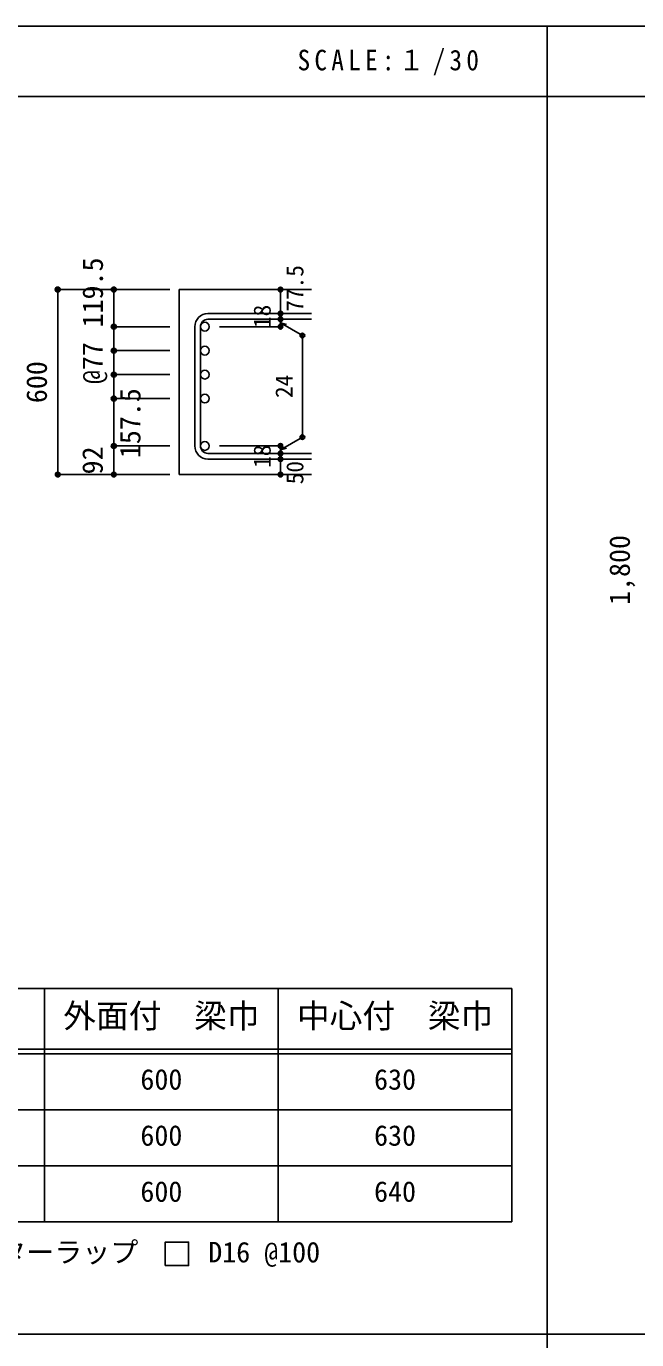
# Model space of a CAD drawing. Units: millimetres at full size, sheet at 1:30, with parts at other scales. Extents: x -5973 to 5954, y -4195 to 4201.
# Drawn here: x -2797 to -837, y -15 to 4201 of the extents above; entities that cross this region are included whole.
import ezdxf
from ezdxf.enums import TextEntityAlignment as Align

# ---------------------------------------------------------------- set-up
doc = ezdxf.new("R2010")
doc.units = ezdxf.units.MM
doc.header["$LTSCALE"] = 30
doc.header["$PDMODE"] = 32
doc.header["$PDSIZE"] = 15
for name, color, linetype in [('0-1_躯体線', 2, 'Continuous'), ('0-5_基礎梁筋', 7, 'Continuous'), ('0-6_スタラップ筋', 7, 'Continuous'), ('0-D_寸法', 4, 'Continuous'), ('6-7_文字', 7, 'Continuous'), ('6-E_枠', 7, 'Continuous'), ('F-0_枠', 6, 'Continuous')]:
    doc.layers.add(name, color=color, linetype=linetype)
doc.styles.add('ＭＳ ゴシック', font='')
doc.styles.get('ＭＳ ゴシック').set_extended_font_data('MS Gothic')

msp = doc.modelspace()

# ---------------------------------------------------------------- linework, layer by layer
at = {"layer": '0-1_躯体線'}
for p, q in [((-1880.8, 3356.03), (-2305.8, 3356.03)), ((-2305.8, 3356.03), (-2305.8, 2761.83)), ((-1880.8, 2761.83), (-2305.8, 2761.83))]:
    msp.add_line(p, q, dxfattribs=at)
at = {"layer": '0-5_基礎梁筋', "color": 3}
for centre in [(-2223.8, 3236.83), (-2223.8, 3159.83), (-2223.8, 3082.83), (-2223.8, 3005.83), (-2223.8, 2853.83)]:
    msp.add_circle(centre, 14, dxfattribs=at)
at = {"layer": '0-6_スタラップ筋'}
for p, q in [((-2213.8, 3278.83), (-1880.8, 3278.83)), ((-2213.8, 3260.83), (-1880.8, 3260.83)), ((-2255.8, 3236.83), (-2255.8, 2853.83)), ((-2237.8, 3236.83), (-2237.8, 2853.83)), ((-2213.8, 2829.83), (-1880.8, 2829.83)), ((-2213.8, 2811.83), (-1880.8, 2811.83))]:
    msp.add_line(p, q, dxfattribs=at)
for centre, radius, start, end in [((-2213.8, 3236.83), 42, 90, 180), ((-2213.8, 3236.83), 24, 90, 180), ((-2213.8, 2853.83), 42, 180, 270), ((-2213.8, 2853.83), 24, 180, 270)]:
    msp.add_arc(centre, radius, start, end, dxfattribs=at)
at = {"layer": '0-D_寸法'}
for p, q in [((-2695.8, 3356.03), (-2515.8, 3356.03)), ((-2695.8, 3356.03), (-2515.8, 3356.03)), ((-2695.8, 2761.83), (-2695.8, 3356.03)), ((-2515.8, 3356.03), (-2335.8, 3356.03)), ((-2515.8, 3356.03), (-2335.8, 3356.03)), ((-2515.8, 3104.83), (-2515.8, 3356.03)), ((-1980.8, 3278.83), (-1980.8, 3356.03)), ((-1980.8, 3356.03), (-1980.8, 3278.83)), ((-1980.8, 3260.83), (-1980.8, 3278.83)), ((-1980.8, 3260.83), (-1980.8, 3236.83)), ((-1980.8, 3248.83), (-1910.74, 3208.39)), ((-1980.8, 3248.83), (-1961.48, 3243.66)), ((-2515.8, 3236.83), (-2335.8, 3236.83)), ((-2515.8, 3236.83), (-2335.8, 3236.83)), ((-1980.8, 3236.83), (-2176.89, 3236.83)), ((-1910.74, 3208.39), (-1910.74, 2882.28)), ((-2515.8, 3159.83), (-2335.8, 3159.83)), ((-2515.8, 3159.83), (-2335.8, 3159.83)), ((-2515.8, 3104.83), (-2515.8, 2761.83)), ((-2515.8, 3082.83), (-2335.8, 3082.83)), ((-2515.8, 3082.83), (-2335.8, 3082.83)), ((-2515.8, 3005.83), (-2335.8, 3005.83)), ((-1980.8, 2841.83), (-1910.74, 2882.28)), ((-2515.8, 2853.83), (-2335.8, 2853.83)), ((-2515.8, 2797.87), (-2515.8, 2853.83)), ((-1980.8, 2853.83), (-2176.89, 2853.83)), ((-1980.8, 2829.83), (-1980.8, 2853.83)), ((-1980.8, 2841.83), (-1961.48, 2847.01)), ((-1980.8, 2811.83), (-1980.8, 2829.83)), ((-1980.8, 2761.83), (-1980.8, 2811.83)), ((-2695.8, 2761.83), (-2515.8, 2761.83)), ((-2515.8, 2761.83), (-2335.8, 2761.83))]:
    msp.add_line(p, q, dxfattribs=at)
for centre, radius in [((-2695.8, 3356.03), 8), ((-2695.8, 3356.03), 7.2), ((-2695.8, 3356.03), 6.4), ((-2695.8, 3356.03), 5.6), ((-2695.8, 3356.03), 4.8), ((-2695.8, 3356.03), 4), ((-2695.8, 3356.03), 3.2), ((-2695.8, 3356.03), 2.4), ((-2695.8, 3356.03), 1.6), ((-2695.8, 3356.03), 0.8), ((-2515.8, 3356.03), 8), ((-2515.8, 3356.03), 7.2), ((-2515.8, 3356.03), 6.4), ((-2515.8, 3356.03), 5.6), ((-2515.8, 3356.03), 4.8), ((-2515.8, 3356.03), 4), ((-2515.8, 3356.03), 3.2), ((-2515.8, 3356.03), 2.4), ((-2515.8, 3356.03), 1.6), ((-2515.8, 3356.03), 0.8), ((-1980.8, 3356.03), 4), ((-1980.8, 3356.03), 3.6), ((-1980.8, 3356.03), 3.2), ((-1980.8, 3356.03), 2.8), ((-1980.8, 3356.03), 2.4), ((-1980.8, 3356.03), 2), ((-1980.8, 3356.03), 1.6), ((-1980.8, 3356.03), 1.2), ((-1980.8, 3356.03), 0.8), ((-1980.8, 3356.03), 0.4), ((-1980.8, 3278.83), 4), ((-1980.8, 3260.83), 4), ((-1980.8, 3278.83), 3.6), ((-1980.8, 3260.83), 3.6), ((-1980.8, 3278.83), 3.2), ((-1980.8, 3260.83), 3.2), ((-1980.8, 3278.83), 2.8), ((-1980.8, 3260.83), 2.8), ((-1980.8, 3278.83), 2.4), ((-1980.8, 3260.83), 2.4), ((-1980.8, 3278.83), 2), ((-1980.8, 3260.83), 2), ((-1980.8, 3278.83), 1.6), ((-1980.8, 3260.83), 1.6), ((-1980.8, 3278.83), 1.2), ((-1980.8, 3260.83), 1.2), ((-1980.8, 3278.83), 0.8), ((-1980.8, 3260.83), 0.8), ((-1980.8, 3278.83), 0.4), ((-1980.8, 3260.83), 0.4), ((-2515.8, 3236.83), 8), ((-2515.8, 3236.83), 7.2), ((-2515.8, 3236.83), 6.4), ((-2515.8, 3236.83), 5.6), ((-2515.8, 3236.83), 4.8), ((-2515.8, 3236.83), 4), ((-2515.8, 3236.83), 3.2), ((-2515.8, 3236.83), 2.4), ((-2515.8, 3236.83), 1.6), ((-2515.8, 3236.83), 0.8), ((-1980.8, 3236.83), 4), ((-1980.8, 3236.83), 3.6), ((-1980.8, 3236.83), 3.2), ((-1980.8, 3236.83), 2.8), ((-1980.8, 3236.83), 2.4), ((-1980.8, 3236.83), 2), ((-1980.8, 3236.83), 1.6), ((-1980.8, 3236.83), 1.2), ((-1980.8, 3236.83), 0.8), ((-1980.8, 3236.83), 0.4), ((-1910.74, 3208.39), 4), ((-1910.74, 3208.39), 3.6), ((-1910.74, 3208.39), 3.2), ((-1910.74, 3208.39), 2.8), ((-1910.74, 3208.39), 2.4), ((-1910.74, 3208.39), 2), ((-1910.74, 3208.39), 1.6), ((-1910.74, 3208.39), 1.2), ((-1910.74, 3208.39), 0.8), ((-1910.74, 3208.39), 0.4), ((-2515.8, 3159.83), 8), ((-2515.8, 3159.83), 7.2), ((-2515.8, 3159.83), 6.4), ((-2515.8, 3159.83), 5.6), ((-2515.8, 3159.83), 4.8), ((-2515.8, 3159.83), 4), ((-2515.8, 3159.83), 3.2), ((-2515.8, 3159.83), 2.4), ((-2515.8, 3159.83), 1.6), ((-2515.8, 3159.83), 0.8), ((-2515.8, 3082.83), 8), ((-2515.8, 3082.83), 7.2), ((-2515.8, 3082.83), 6.4), ((-2515.8, 3082.83), 5.6), ((-2515.8, 3082.83), 4.8), ((-2515.8, 3082.83), 4), ((-2515.8, 3082.83), 3.2), ((-2515.8, 3082.83), 2.4), ((-2515.8, 3082.83), 1.6), ((-2515.8, 3082.83), 0.8), ((-2515.8, 3005.83), 8), ((-2515.8, 3005.83), 7.2), ((-2515.8, 3005.83), 6.4), ((-2515.8, 3005.83), 5.6), ((-2515.8, 3005.83), 4.8), ((-2515.8, 3005.83), 4), ((-2515.8, 3005.83), 3.2), ((-2515.8, 3005.83), 2.4), ((-2515.8, 3005.83), 1.6), ((-2515.8, 3005.83), 0.8), ((-1910.74, 2882.28), 4), ((-1910.74, 2882.28), 3.6), ((-1910.74, 2882.28), 3.2), ((-1910.74, 2882.28), 2.8), ((-1910.74, 2882.28), 2.4), ((-1910.74, 2882.28), 2), ((-1910.74, 2882.28), 1.6), ((-1910.74, 2882.28), 1.2), ((-1910.74, 2882.28), 0.8), ((-1910.74, 2882.28), 0.4), ((-2515.8, 2853.83), 8), ((-2515.8, 2853.83), 7.2), ((-2515.8, 2853.83), 6.4), ((-2515.8, 2853.83), 5.6), ((-2515.8, 2853.83), 4.8), ((-2515.8, 2853.83), 4), ((-2515.8, 2853.83), 3.2), ((-2515.8, 2853.83), 2.4), ((-2515.8, 2853.83), 1.6), ((-2515.8, 2853.83), 0.8), ((-1980.8, 2853.83), 4), ((-1980.8, 2829.83), 4), ((-1980.8, 2853.83), 3.6), ((-1980.8, 2829.83), 3.6), ((-1980.8, 2853.83), 3.2), ((-1980.8, 2829.83), 3.2), ((-1980.8, 2853.83), 2.8), ((-1980.8, 2829.83), 2.8), ((-1980.8, 2853.83), 2.4), ((-1980.8, 2829.83), 2.4), ((-1980.8, 2853.83), 2), ((-1980.8, 2829.83), 2), ((-1980.8, 2853.83), 1.6), ((-1980.8, 2829.83), 1.6), ((-1980.8, 2853.83), 1.2), ((-1980.8, 2829.83), 1.2), ((-1980.8, 2853.83), 0.8), ((-1980.8, 2829.83), 0.8), ((-1980.8, 2853.83), 0.4), ((-1980.8, 2829.83), 0.4), ((-1980.8, 2811.83), 4), ((-1980.8, 2811.83), 3.6), ((-1980.8, 2811.83), 3.2), ((-1980.8, 2811.83), 2.8), ((-1980.8, 2811.83), 2.4), ((-1980.8, 2811.83), 2), ((-1980.8, 2811.83), 1.6), ((-1980.8, 2811.83), 1.2), ((-1980.8, 2811.83), 0.8), ((-1980.8, 2811.83), 0.4), ((-2695.8, 2761.83), 7.2), ((-2695.8, 2761.83), 6.4), ((-2695.8, 2761.83), 5.6), ((-2695.8, 2761.83), 4.8), ((-2695.8, 2761.83), 4), ((-2695.8, 2761.83), 3.2), ((-2695.8, 2761.83), 2.4), ((-2695.8, 2761.83), 1.6), ((-2695.8, 2761.83), 0.8), ((-2515.8, 2761.83), 7.2), ((-2515.8, 2761.83), 6.4), ((-2515.8, 2761.83), 5.6), ((-2515.8, 2761.83), 4.8), ((-2515.8, 2761.83), 4), ((-2515.8, 2761.83), 3.2), ((-2515.8, 2761.83), 2.4), ((-2515.8, 2761.83), 1.6), ((-2515.8, 2761.83), 0.8), ((-1980.8, 2761.83), 4), ((-1980.8, 2761.83), 3.6), ((-1980.8, 2761.83), 3.2), ((-1980.8, 2761.83), 2.8), ((-1980.8, 2761.83), 2.4), ((-1980.8, 2761.83), 2), ((-1980.8, 2761.83), 1.6), ((-1980.8, 2761.83), 1.2), ((-1980.8, 2761.83), 0.8), ((-1980.8, 2761.83), 0.4)]:
    msp.add_circle(centre, radius, dxfattribs=at)
at = {"layer": '0-D_寸法', "color": 7}
for p in [(-2695.8, 3356.03), (-2695.8, 3356.03), (-2515.8, 3356.03), (-1980.8, 3356.03), (-1980.8, 3278.83), (-1980.8, 3260.83), (-2515.8, 3236.83), (-1980.8, 3236.83), (-1910.74, 3208.39), (-2515.8, 3159.83), (-2515.8, 3082.83), (-2515.8, 3005.83), (-2515.8, 3005.83), (-1910.74, 2882.28), (-2515.8, 2853.83), (-2515.8, 2853.83), (-1980.8, 2853.83), (-1980.8, 2829.83), (-1980.8, 2811.83), (-2695.8, 2761.83), (-2695.8, 2761.83), (-2515.8, 2761.83), (-1980.8, 2761.83)]:
    msp.add_point(p, dxfattribs=at)
at = {"layer": '6-7_文字'}
msp.add_lwpolyline([(-2350.87, 222.96), (-2275.87, 222.96), (-2275.87, 297.96), (-2350.87, 297.96)], close=True, dxfattribs=at)
at = {"layer": '6-E_枠', "color": 3}
for p, q in [((-3400.52, 1112.77), (-1238, 1112.77)), ((-1238, 1112.77), (-1238, 362.77)), ((-3400.52, 362.77), (-1238, 362.77))]:
    msp.add_line(p, q, dxfattribs=at)
at = {"layer": '6-E_枠'}
for p, q in [((-2738, 1112.77), (-2738, 362.77)), ((-1988, 1112.77), (-1988, 362.77)), ((-3400.52, 917.77), (-1238, 917.77)), ((-3400.52, 902.77), (-1238, 902.77)), ((-3400.52, 722.77), (-1238, 722.77)), ((-3400.52, 542.77), (-1238, 542.77))]:
    msp.add_line(p, q, dxfattribs=at)
at = {"layer": 'F-0_枠'}
msp.add_line((-5972.88, 4201.15), (5954.1, 4201.15), dxfattribs=at)
at = {"layer": 'F-0_枠', "color": 2}
for p, q in [((-1124.64, 4201.15), (-1124.64, -4195.24)), ((-5972.88, 3976.15), (3723.6, 3976.15)), ((-5972.88, 2.95), (3723.6, 2.95))]:
    msp.add_line(p, q, dxfattribs=at)

# ---------------------------------------------------------------- texts
at = {"layer": '0-D_寸法', "style": 'ＭＳ ゴシック'}
for s, height, p in [('119.5', 65.98, (-2530.92, 3234.32)), ('77.5', 54.99, (-1890.8, 3284.83)), ('18', 54.99, (-1995.8, 3232.33)), ('@77', 65.98, (-2531.33, 3052.7)), ('600', 65.98, (-2710.8, 2991.43)), ('24', 54.99, (-1925.74, 3007.83)), ('157.5', 65.98, (-2410.55, 2814.85)), ('92', 65.98, (-2531.49, 2762.55)), ('18', 54.99, (-1995.8, 2783.33)), ('50', 54.99, (-1890.8, 2730.83)), ('1,800', 65.98, (-839.6, 2343.53))]:
    msp.add_text(s, height=height, rotation=90, dxfattribs=at).set_placement(p, align=Align.BOTTOM_LEFT)
at = {"layer": '6-7_文字', "color": 2, "style": 'ＭＳ ゴシック'}
for s, p in [('外面付\u3000梁巾', (-2678, 962.77)), ('中心付\u3000梁巾', (-1928, 962.77))]:
    msp.add_text(s, height=76.98, dxfattribs=at).set_placement(p, align=Align.BOTTOM_LEFT)
at = {"layer": '6-7_文字', "style": 'ＭＳ ゴシック'}
for s, p in [('600', (-2430.5, 767.77)), ('630', (-1680.5, 767.77)), ('600', (-2430.5, 587.77)), ('630', (-1680.5, 587.77)), ('600', (-2430.5, 407.77)), ('640', (-1680.5, 407.77)), ('※ 基礎梁スターラップ     D16 @100', (-3381.96, 213.19))]:
    msp.add_text(s, height=65.98, dxfattribs=at).set_placement(p, align=Align.BOTTOM_LEFT)
at = {"layer": '6-7_文字', "color": 2, "insert": (-1925.98, 4043.65), "char_height": 65.98, "attachment_point": 7, "style": 'ＭＳ ゴシック'}
msp.add_mtext('\\T1.34;\\W0.9;SCALE:１/30', dxfattribs=at)

doc.saveas('drawing.dxf')
